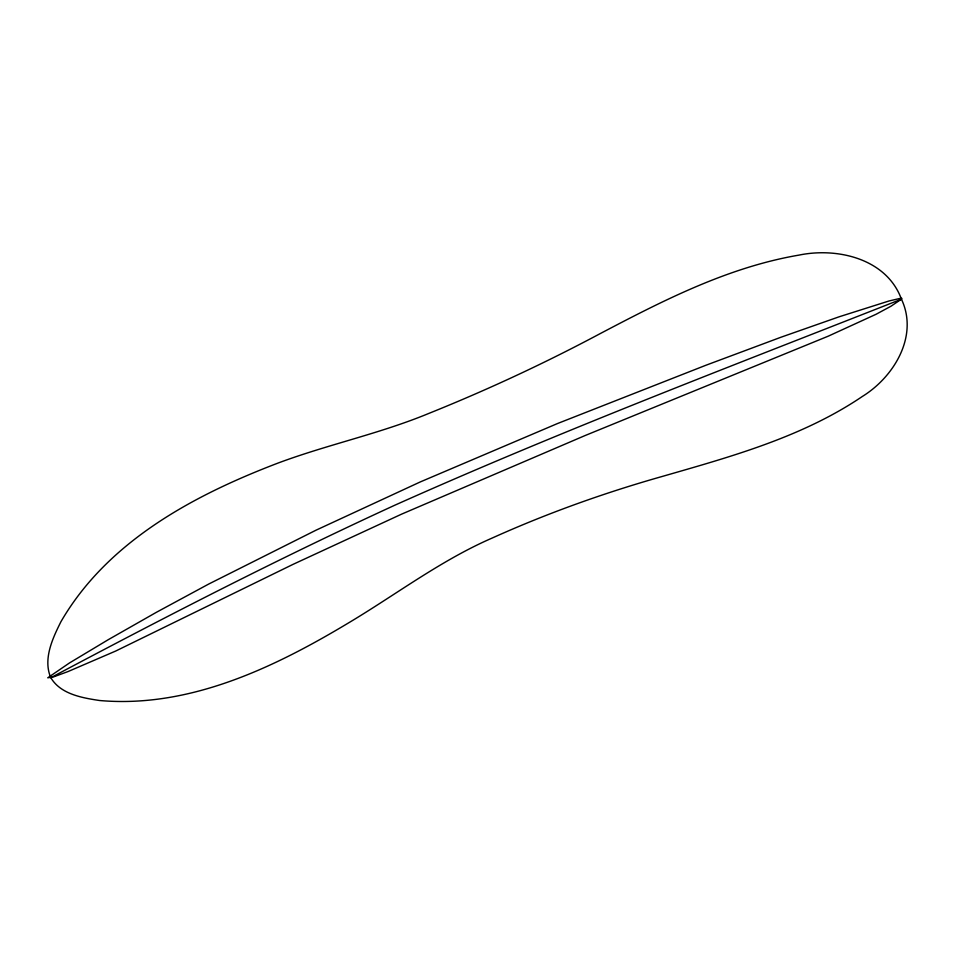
<?xml version="1.0" encoding="UTF-8"?>
<svg xmlns="http://www.w3.org/2000/svg" width="955" height="955" viewBox="0 0 955 955"><rect width="100%" height="100%" fill="white"/><g stroke="black" fill="none" stroke-linecap="round" stroke-linejoin="round"><path stroke-width="1.43" d="M901.436 299.178L901.902 298.402L900.434 298.318L889.021 300.98L839.159 316.785L781.059 337.199L705.876 365.264L557.529 423.531L420.236 481.953L316.033 530.18L208.787 584.006L156.322 612.346L108.369 639.623L69.488 662.949L47.75 677.811L53.635 676.856L68.127 671.52L115.686 651.047L293.054 564.357L401.613 514.136L585.057 435.564L828.272 336.16L876.093 314.267L890.884 306.28L901.436 299.178C886.729 258.793 837.499 247.13 798.941 255.116C727.949 267.221 663.009 300.562 599.871 333.784C544.35 363.389 487.205 389.95 428.831 413.42C379.672 433.761 327.326 444.6 277.583 463.235C193.626 495.311 107.581 541.282 60.965 621.657C52.62 638.31 42.915 658.938 50.699 677.501C60.38 694.166 82.058 697.854 99.535 700.504C188.899 708.395 273.357 667.975 347.918 623.281C395.871 594.714 440.613 560.478 492.076 538.095C547.406 513.157 604.73 492.685 663.128 476.199C731.828 456.406 802.522 436.96 862.365 396.456C894.155 376.807 918.806 335.838 901.436 299.178C731.745 366.04 561.086 430.836 394.534 505.338C278.036 558.83 163.985 617.551 50.806 677.704"/></g></svg>
